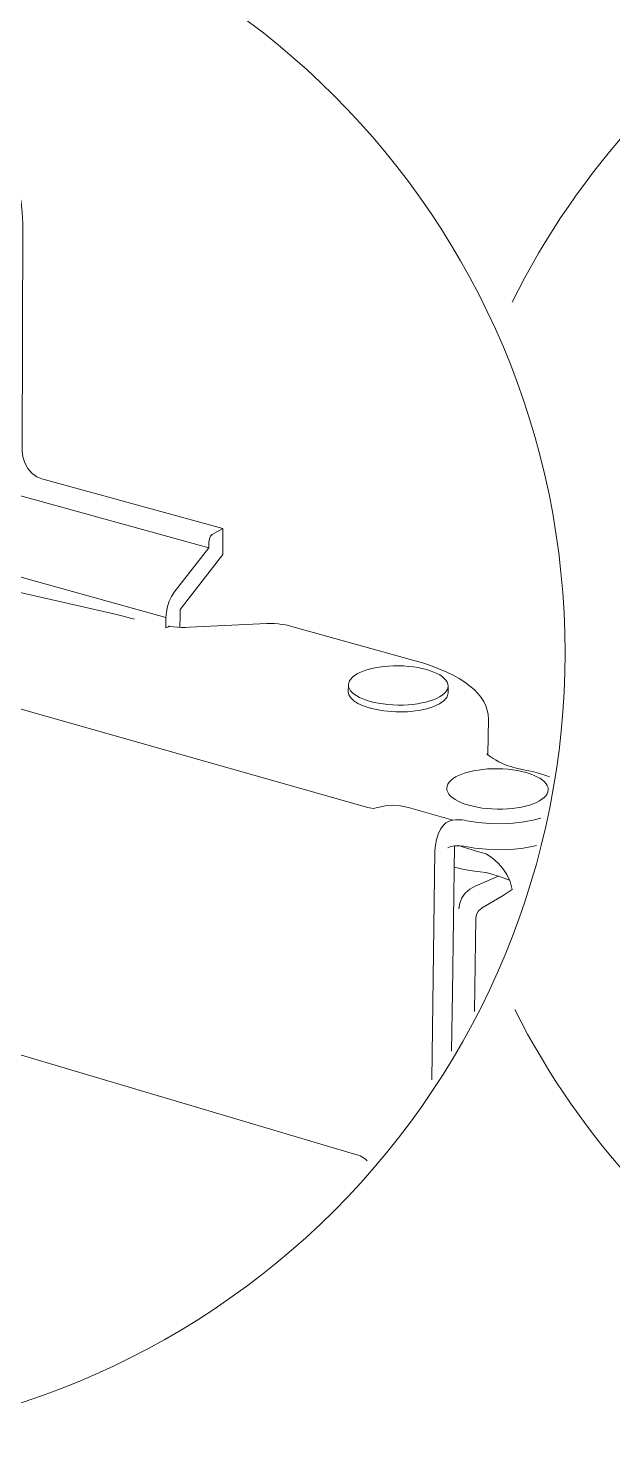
# Model space of a CAD drawing. Header units: metres. Extents: x -8.4 to 7.9, y -3.9 to 2.
# Drawn here: x 1.3845 to 1.4515, y -1.853 to -1.6909 of the extents above; entities that cross this region are included whole.
import ezdxf

# ---------------------------------------------------------------- set-up
doc = ezdxf.new("R2010")
doc.units = ezdxf.units.M
doc.header["$MEASUREMENT"] = 0
doc.layers.add('PDF15_Geometry_Num_Penna__7', color=7, linetype='Continuous', lineweight=18)

msp = doc.modelspace()

# ---------------------------------------------------------------- linework, layer by layer
at = {"layer": 'PDF15_Geometry_Num_Penna__7', "color": 7, "linetype": 'Continuous', "lineweight": 18, "flags": 128}
for points in [[(1.32536, -1.8478, 0.08557), (1.35561, -1.85298, 0.414227), (1.44605, -1.76254, 0.41421), (1.35561, -1.67211, 0.305822), (1.27172, -1.72871)], [(1.38605, -1.74255), (1.38546, -1.7423), (1.3849, -1.74189), (1.38443, -1.74134), (1.38407, -1.74071), (1.38384, -1.74002), (1.38377, -1.73933), (1.38384, -1.71321, 0.31948), (1.37353, -1.69865), (1.34629, -1.69155)], [(1.44027, -1.8034, 0.28279), (1.52097, -1.85298, 0.007702), (1.52389, -1.85294)]]:
    msp.add_lwpolyline(points, format="xyb", dxfattribs=at)
for points in [[(1.38605, -1.74255), (1.4068, -1.74825), (1.40559, -1.74891)], [(1.38305, -1.74435), (1.40518, -1.75044), (1.40519, -1.74979)], [(1.30492, -1.74665), (1.42343, -1.78025)], [(1.4068, -1.74825), (1.40678, -1.75122), (1.4019, -1.75754)], [(1.40559, -1.74891), (1.40539, -1.74912), (1.40525, -1.74943), (1.40519, -1.74979)], [(1.37141, -1.7504), (1.40027, -1.75843), (1.40032, -1.75782), (1.40044, -1.7572), (1.40065, -1.75659), (1.40091, -1.75603), (1.40122, -1.75555)], [(1.40122, -1.75555), (1.40518, -1.75044)], [(1.39668, -1.75865), (1.3962, -1.75852), (1.39577, -1.7584), (1.39535, -1.7583), (1.39492, -1.75818), (1.39446, -1.75807), (1.39395, -1.75796), (1.37193, -1.75295)], [(1.40052, -1.75951), (1.40026, -1.75965), (1.40027, -1.75843)], [(1.40185, -1.75957), (1.40188, -1.75915), (1.40189, -1.75875), (1.4019, -1.75754)], [(1.40052, -1.75951), (1.40056, -1.75949), (1.40059, -1.75947), (1.40061, -1.75947), (1.40065, -1.75946), (1.40067, -1.75946), (1.4007, -1.75946)], [(1.4007, -1.75946), (1.40115, -1.75953), (1.40161, -1.75956), (1.40207, -1.75958), (1.40252, -1.7596), (1.40297, -1.75957)], [(1.41457, -1.75944), (1.41438, -1.75938), (1.41399, -1.7593), (1.41358, -1.75924), (1.41316, -1.75919), (1.41272, -1.75915), (1.41228, -1.75914), (1.41184, -1.75915), (1.40298, -1.75957)], [(1.42886, -1.7634), (1.41457, -1.75944)], [(1.4212, -1.76617), (1.42119, -1.76696)], [(1.43263, -1.7671), (1.43252, -1.76754), (1.43219, -1.76795), (1.43165, -1.76834)], [(1.43265, -1.7663), (1.43263, -1.76709)], [(1.43724, -1.77211), (1.43728, -1.77013), (1.43728, -1.77012), (1.43728, -1.7701)], [(1.43724, -1.77208), (1.43728, -1.7701)], [(1.43719, -1.77419), (1.43724, -1.77211), (1.43724, -1.77208)], [(1.43707, -1.77409), (1.43707, -1.7741), (1.43711, -1.77413), (1.43719, -1.77419)], [(1.43719, -1.77419), (1.43735, -1.77432), (1.43759, -1.77447), (1.43781, -1.77461), (1.43806, -1.77477)], [(1.43806, -1.77477), (1.43844, -1.77499), (1.43888, -1.7752), (1.43939, -1.77541), (1.43995, -1.77559), (1.44056, -1.77576), (1.44121, -1.77589), (1.44147, -1.77595), (1.44231, -1.77612), (1.44311, -1.77634), (1.44386, -1.77657), (1.44425, -1.77673)], [(1.43319, -1.78168), (1.42809, -1.78024), (1.42719, -1.78004), (1.42629, -1.77998), (1.42542, -1.78005), (1.42459, -1.78025)], [(1.42343, -1.78025), (1.42403, -1.78034), (1.42459, -1.78025)], [(1.43112, -1.7852), (1.43118, -1.78457), (1.4313, -1.78394), (1.4315, -1.7833), (1.43178, -1.78273), (1.43197, -1.78244), (1.43217, -1.7822), (1.43239, -1.78201), (1.43261, -1.78187), (1.43287, -1.78176), (1.43319, -1.78168)], [(1.43319, -1.78168), (1.43348, -1.78166), (1.43375, -1.78164), (1.43401, -1.78166), (1.43426, -1.78167), (1.43452, -1.7817), (1.4348, -1.78175)], [(1.4348, -1.78175), (1.43607, -1.78195), (1.43739, -1.78208), (1.43874, -1.78211), (1.44008, -1.78205), (1.44136, -1.7819), (1.44256, -1.78167), (1.44327, -1.78147)], [(1.43337, -1.78464), (1.43294, -1.78472), (1.43261, -1.78485)], [(1.43313, -1.80145), (1.43337, -1.78463)], [(1.43337, -1.78463), (1.43391, -1.78462), (1.43445, -1.78468), (1.43571, -1.7849), (1.43703, -1.78503), (1.43838, -1.78508), (1.43973, -1.78504), (1.44104, -1.78493), (1.44228, -1.78472), (1.44278, -1.78461)], [(1.43388, -1.78461), (1.43441, -1.78479), (1.4349, -1.78496), (1.43538, -1.78511), (1.43586, -1.78526), (1.43641, -1.7854), (1.43699, -1.78554), (1.43774, -1.78606), (1.43838, -1.78663), (1.43891, -1.78725), (1.43937, -1.78792), (1.43974, -1.78872), (1.44, -1.78966)], [(1.43078, -1.81147), (1.43112, -1.7852)], [(1.43333, -1.78709), (1.43446, -1.78736), (1.43568, -1.78756), (1.43696, -1.7877), (1.43701, -1.78771), (1.4371, -1.78773), (1.43741, -1.78782), (1.43787, -1.78796), (1.4384, -1.78812)], [(1.43388, -1.79185), (1.43397, -1.79122), (1.43421, -1.79061), (1.4346, -1.79007), (1.43512, -1.78962), (1.43572, -1.78928), (1.43841, -1.78812)], [(1.4384, -1.78812), (1.43908, -1.78835), (1.43967, -1.78859)], [(1.42218, -1.82006), (1.31949, -1.78958)], [(1.43652, -1.79177), (1.43662, -1.79168), (1.43672, -1.79163), (1.43784, -1.79098), (1.43895, -1.79033), (1.44, -1.78966)], [(1.43565, -1.80365), (1.43581, -1.79295)], [(1.43581, -1.79295), (1.4359, -1.7925), (1.43613, -1.79208), (1.43652, -1.79177)], [(1.43304, -1.8082), (1.43313, -1.80145)], [(1.42335, -1.82075), (1.42315, -1.82059), (1.42294, -1.82043), (1.42274, -1.8203), (1.42255, -1.82019), (1.42236, -1.82011), (1.42218, -1.82006)]]:
    msp.add_lwpolyline(points, dxfattribs=at)
at = {"layer": 'PDF15_Geometry_Num_Penna__7', "color": 7, "linetype": 'Continuous', "lineweight": 18}
msp.add_arc((1.52095, -1.76255), 0.09044, 89.9854, 153.5636, dxfattribs=at)
for centre, major_axis, ratio, start_param, end_param in [((1.38708, -1.77734), (0.05015, 0.00782), 0.279338, 6.242604, 6.827127), ((1.42687, -1.76707), (-0.00568, 0.00011), 0.388131, 6.279887, 8.863694)]:
    msp.add_ellipse(centre, major_axis=major_axis, ratio=ratio, start_param=start_param, end_param=end_param, dxfattribs=at)
for centre, major_axis, ratio in [((1.42692, -1.76624), (-0.00572, 0.00007), 0.393248), ((1.4383, -1.77811), (-0.00582, 0.00009), 0.398267)]:
    msp.add_ellipse(centre, major_axis=major_axis, ratio=ratio, dxfattribs=at)

doc.saveas('drawing.dxf')
